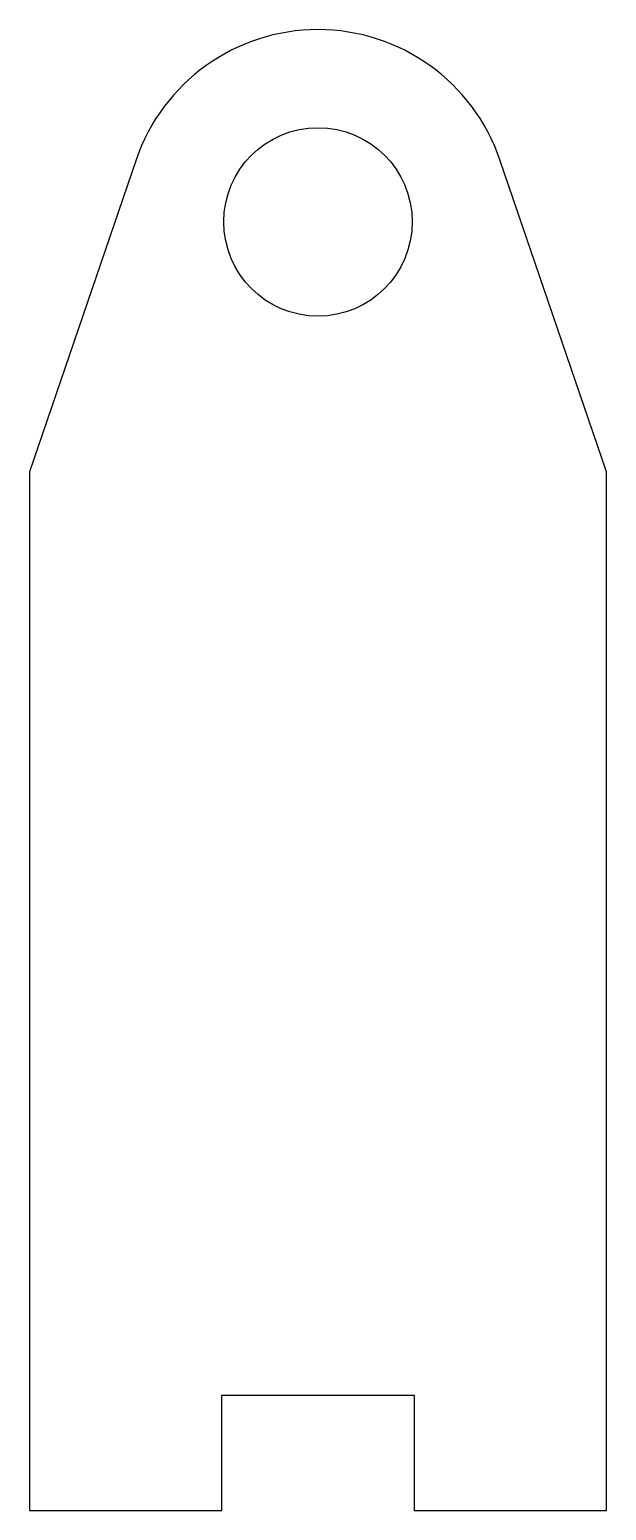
# Model space of a CAD drawing. Header units: millimetres. Extents: x 0 to 15, y 0 to 38.5.
import ezdxf

# ---------------------------------------------------------------- set-up
doc = ezdxf.new("R2010")
doc.units = ezdxf.units.MM
doc.layers.add('Corte exterior', color=1, linetype='Continuous', true_color=0xff0000)

msp = doc.modelspace()

# ---------------------------------------------------------------- linework, layer by layer
at = {"layer": 'Corte exterior'}
msp.add_lwpolyline([(0, 27), (0, 0), (5, 0), (5, 3), (10, 3), (10, 0), (15, 0), (15, 27), (12.232, 35.114, 0.715476), (2.768, 35.114)], format="xyb", close=True, dxfattribs=at)
msp.add_circle((7.5, 33.5), 2.45, dxfattribs=at)

doc.saveas('drawing.dxf')
